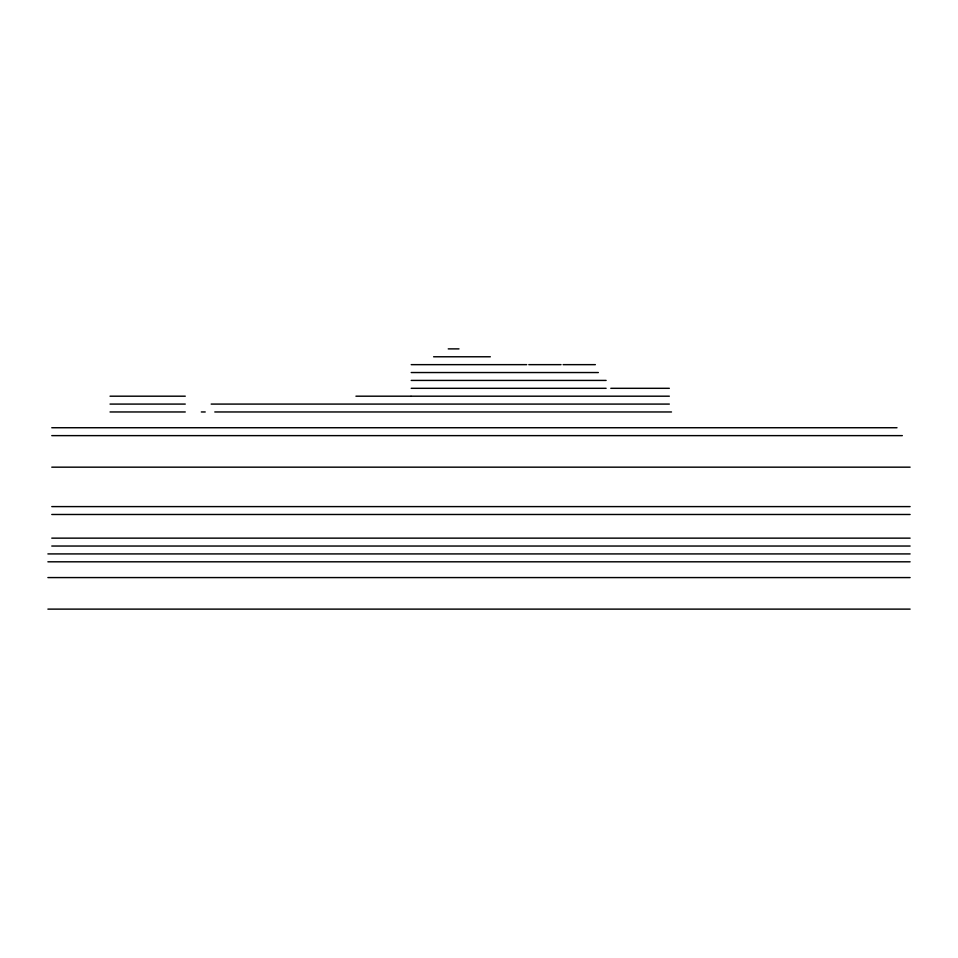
<?xml version="1.0" encoding="UTF-8"?>
<svg xmlns="http://www.w3.org/2000/svg" width="958" height="958" viewBox="0 0 958 958"><rect width="100%" height="100%" fill="white"/><g stroke="black" fill="none" stroke-linecap="round" stroke-linejoin="round"><path stroke-width="1.44" d="M448.248 348.88L458.99 348.88M433.615 356.771L490.328 356.771M411.221 364.651L526.72 364.651M528.804 364.651L561.041 364.651M563.124 364.651L595.361 364.651M411.221 372.542L598.343 372.542M411.221 380.422L606.115 380.422M411.221 388.313L606.115 388.313M610.809 388.313L669.331 388.313M110.038 396.193L185.265 396.193M355.945 396.193L410.862 396.193M411.221 396.193L669.331 396.193M110.038 404.084L185.265 404.084M211.179 404.084L669.331 404.084M110.038 411.964L185.265 411.964M201.336 411.964L205.216 411.964M214.796 411.964L671.498 411.964M51.78 427.735L896.999 427.735M51.78 435.627L902.328 435.627M51.78 467.169L910.1 467.169M51.78 506.602L910.1 506.602M51.78 514.482L910.1 514.482M51.78 538.145L910.1 538.145M51.78 546.036L910.1 546.036M47.9 553.916L910.1 553.916M47.9 561.807L910.1 561.807M47.9 577.578L910.1 577.578M47.9 609.12L910.1 609.12"/></g></svg>
